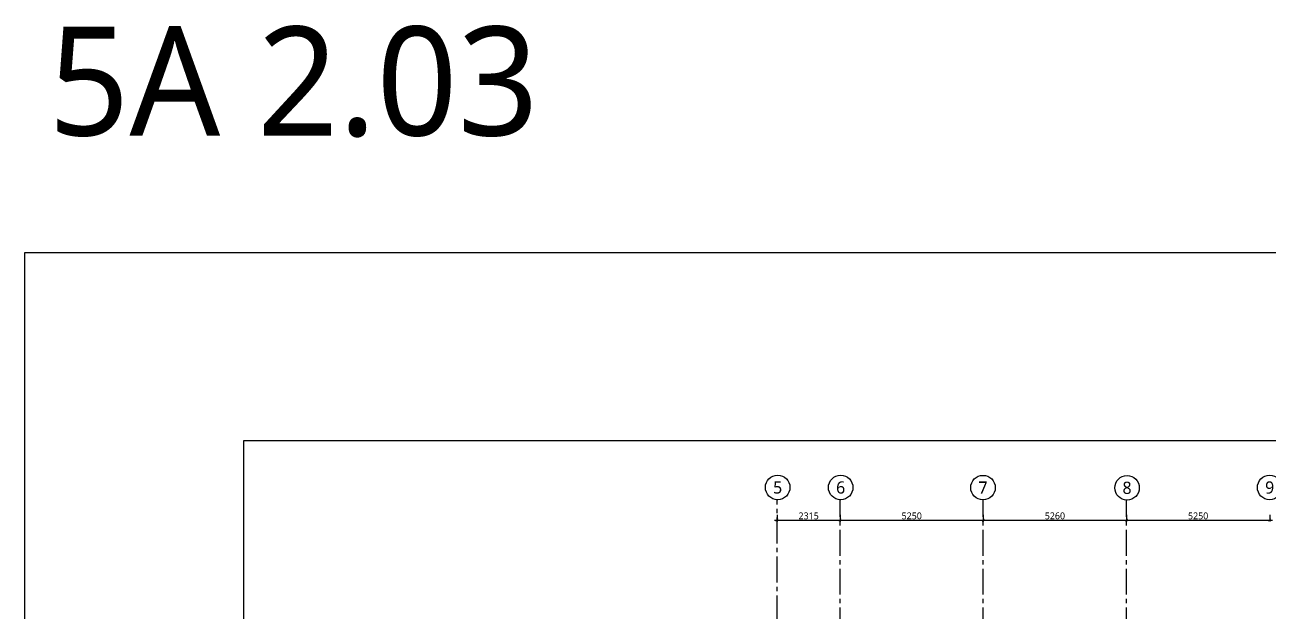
# Model space of a CAD drawing. Header units: millimetres. Extents: x -1107453 to -240403, y -265431 to 143409.
# Drawn here: x -314861 to -269239, y -17122 to 4398 of the extents above; entities that cross this region are included whole.
import ezdxf
from ezdxf.enums import TextEntityAlignment as Align

# ---------------------------------------------------------------- set-up
doc = ezdxf.new("R2010")
doc.units = ezdxf.units.MM
doc.header["$MEASUREMENT"] = 0
doc.linetypes.add('CENTER2', pattern=[28.575, 19.05, -3.175, 3.175, -3.175])
for name, color, linetype in [('A-Anno-Dims', 7, 'Continuous'), ('A-Anno-Grid Lines', 154, 'Continuous'), ('A-Wall Patt', 8, 'Continuous'), ('Anno_Labels', 7, 'Continuous')]:
    doc.layers.add(name, color=color, linetype=linetype)
doc.layers.add('A-Detail Lines', color=8, linetype='Continuous', lineweight=25)
doc.layers.add('A-Door', color=4, linetype='Continuous', lineweight=9)
doc.styles.get("Standard").update_dxf_attribs({"font": 'trebuc.ttf'})
doc.dimstyles.new('IIITD_WD_L @ 100', dxfattribs={"dimscale": 100, "dimtxt": 2.5, "dimasz": 1, "dimexe": 0.5, "dimexo": 0.25, "dimgap": 0.3, "dimtad": 1, "dimdec": 0, "dimrnd": 1, "dimzin": 0, "dimdsep": 46, "dimtxsty": 'Standard', "dimblk": 'ARCHTICK', "dimcen": 0.2, "dimdle": 1, "dimclrd": 8, "dimclre": 8, "dimadec": 0, "dimazin": 0, "dimtfac": 1, "dimtdec": 0, "dimtofl": 0, "dimtmove": 0, "dimatfit": 0, "dimfxl": 2, "dimfxlon": 1, "dimtolj": 1, "dimtzin": 0, "dimlwd": -1, "dimlwe": -1, "dimarcsym": 0})

# ---------------------------------------------------------------- blocks, each defined once
blk = doc.blocks.new('Grid Head')
blk.add_circle((0, 0), 3)
at = {"layer": 'Anno_Labels'}
blk.add_attdef('GRID_NAME', text='', height=3, dxfattribs=at).set_placement((0, 0), align=Align.MIDDLE_CENTER)
blk = doc.blocks.new('_ArchTick')
at = {"color": 0, "linetype": 'ByBlock', "const_width": 0.15}
blk.add_lwpolyline([(-0.5, -0.5), (0.5, 0.5)], dxfattribs=at)
blk = doc.blocks.new('*D1105')
at = {"layer": 'A-Anno-Dims', "color": 8, "transparency": 16777216}
for p, q in [((522781, 25194), (522781, 24944)), ((528031, 25194), (528031, 24944)), ((522681, 24994), (528131, 24994))]:
    blk.add_line(p, q, dxfattribs=at)
at = {"layer": 'A-Anno-Dims', "color": 8, "transparency": 16777216, "xscale": 100, "yscale": 100, "zscale": 100, "rotation": 180}
blk.add_blockref('_ArchTick', (522781, 24994), dxfattribs=at)
at = {"layer": 'A-Anno-Dims', "color": 8, "transparency": 16777216, "xscale": 100, "yscale": 100, "zscale": 100}
blk.add_blockref('_ArchTick', (528031, 24994), dxfattribs=at)
at = {"layer": 'A-Anno-Dims', "color": 0, "transparency": 16777216, "insert": (525406, 25151), "char_height": 250, "attachment_point": 5}
blk.add_mtext('\\A1;5250', dxfattribs=at)
blk = doc.blocks.new('_Open90')
at = {"color": 0, "linetype": 'ByBlock', "lineweight": -2}
for p, q in [((0, 0), (-1, 0)), ((-0.5, 0.5), (0, 0)), ((0, 0), (-0.5, -0.5))]:
    blk.add_line(p, q, dxfattribs=at)
blk = doc.blocks.new('*D1121')
at = {"layer": 'A-Anno-Dims', "color": 8, "transparency": 16777216}
for p, q in [((528031, 25194), (528031, 24944)), ((533291, 25194), (533291, 24944)), ((527931, 24994), (533391, 24994))]:
    blk.add_line(p, q, dxfattribs=at)
at = {"layer": 'A-Anno-Dims', "color": 8, "transparency": 16777216, "xscale": 100, "yscale": 100, "zscale": 100, "rotation": 180}
blk.add_blockref('_ArchTick', (528031, 24994), dxfattribs=at)
at = {"layer": 'A-Anno-Dims', "color": 8, "transparency": 16777216, "xscale": 100, "yscale": 100, "zscale": 100}
blk.add_blockref('_ArchTick', (533291, 24994), dxfattribs=at)
at = {"layer": 'A-Anno-Dims', "color": 0, "transparency": 16777216, "insert": (530661, 25152), "char_height": 250, "attachment_point": 5}
blk.add_mtext('\\A1;5260', dxfattribs=at)
blk = doc.blocks.new('*D1106')
at = {"layer": 'A-Anno-Dims', "color": 8, "transparency": 16777216}
for p, q in [((533291, 25194), (533291, 24944)), ((538541, 25194), (538541, 24944)), ((533191, 24994), (538641, 24994))]:
    blk.add_line(p, q, dxfattribs=at)
at = {"layer": 'A-Anno-Dims', "color": 8, "transparency": 16777216, "xscale": 100, "yscale": 100, "zscale": 100, "rotation": 180}
blk.add_blockref('_ArchTick', (533291, 24994), dxfattribs=at)
at = {"layer": 'A-Anno-Dims', "color": 8, "transparency": 16777216, "xscale": 100, "yscale": 100, "zscale": 100}
blk.add_blockref('_ArchTick', (538541, 24994), dxfattribs=at)
at = {"layer": 'A-Anno-Dims', "color": 0, "transparency": 16777216, "insert": (535916, 25151), "char_height": 250, "attachment_point": 5}
blk.add_mtext('\\A1;5250', dxfattribs=at)
blk = doc.blocks.new('*D1122')
at = {"layer": 'A-Anno-Dims', "color": 8, "transparency": 16777216}
for p, q in [((520466, 25194), (520466, 24944)), ((522781, 25194), (522781, 24944)), ((520366, 24994), (522881, 24994))]:
    blk.add_line(p, q, dxfattribs=at)
at = {"layer": 'A-Anno-Dims', "color": 8, "transparency": 16777216, "xscale": 100, "yscale": 100, "zscale": 100, "rotation": 180}
blk.add_blockref('_ArchTick', (520466, 24994), dxfattribs=at)
at = {"layer": 'A-Anno-Dims', "color": 8, "transparency": 16777216, "xscale": 100, "yscale": 100, "zscale": 100}
blk.add_blockref('_ArchTick', (522781, 24994), dxfattribs=at)
at = {"layer": 'A-Anno-Dims', "color": 0, "transparency": 16777216, "insert": (521623, 25151), "char_height": 250, "attachment_point": 5}
blk.add_mtext('\\A1;2315', dxfattribs=at)
blk = doc.blocks.new('Grid Girls Hostel')
at = {"layer": 'A-Anno-Grid Lines', "linetype": 'CENTER2', "ltscale": 50}
for p, q in [((520466, -13007.2), (520466, 25744.1)), ((522781, 3686.8), (522781, 25744.1)), ((528031, 3686.8), (528031, 25731.7)), ((533291, 3686.8), (533291, 25731.7))]:
    blk.add_line(p, q, dxfattribs=at)
at = {"layer": 'A-Anno-Dims'}
ref = blk.add_blockref('Grid Head', (520486.8, 26195.8), dxfattribs=dict(at, xscale=150, yscale=150, zscale=150))
ref.add_attrib('GRID_NAME', '5', dxfattribs={"layer": '0', "height": 450}).set_placement((520486.8, 26195.8), align=Align.MIDDLE_CENTER)
ref = blk.add_blockref('Grid Head', (522798.9, 26194.1), dxfattribs=dict(at, xscale=150, yscale=150, zscale=150))
ref.add_attrib('GRID_NAME', '6', dxfattribs={"layer": '0', "height": 450}).set_placement((522798.9, 26194.1), align=Align.MIDDLE_CENTER)
ref = blk.add_blockref('Grid Head', (528021.6, 26188.8), dxfattribs=dict(at, xscale=150, yscale=150, zscale=150))
ref.add_attrib('GRID_NAME', '7', dxfattribs={"layer": '0', "height": 450}).set_placement((528021.6, 26188.8), align=Align.MIDDLE_CENTER)
ref = blk.add_blockref('Grid Head', (533308.2, 26181.7), dxfattribs=dict(at, xscale=150, yscale=150, zscale=150))
ref.add_attrib('GRID_NAME', '8', dxfattribs={"layer": '0', "height": 450}).set_placement((533308.2, 26181.7), align=Align.MIDDLE_CENTER)
ref = blk.add_blockref('Grid Head', (538539.7, 26194.1), dxfattribs=dict(at, xscale=150, yscale=150, zscale=150))
ref.add_attrib('GRID_NAME', '9', dxfattribs={"layer": '0', "height": 450}).set_placement((538539.7, 26194.1), align=Align.MIDDLE_CENTER)
for base, p1, p2, override, picture, middle in [((522781, 24994.1), (520466, 25744.1), (522781, 25744.1), {"dimldrblk": 'Open90', "dimarcsym": 1}, '*D1122', (521623.5, 25151.3)), ((528031, 24994.1), (522781, 25744.1), (528031, 25731.7), {"dimldrblk": 'Open90', "dimarcsym": 1}, '*D1105', (525406, 25151.3)), ((533291, 24994.1), (528031, 25731.7), (533291, 25731.7), {"dimtmove": 1, "dimldrblk": 'Open90', "dimarcsym": 1}, '*D1121', (530661, 25151.7)), ((538541, 24994.1), (533291, 25731.7), (538541, 25731.3), {"dimtmove": 1, "dimldrblk": 'Open90', "dimarcsym": 1}, '*D1106', (535916, 25151.3))]:
    dim = blk.add_linear_dim(base=base, p1=p1, p2=p2, dimstyle='IIITD_WD_L @ 100', override=override, dxfattribs=at)
    dim.commit()
    dim.dimension.update_dxf_attribs({"geometry": picture, "text_midpoint": middle})

msp = doc.modelspace()

# ---------------------------------------------------------------- linework, layer by layer
at = {"layer": 'A-Detail Lines'}
msp.add_lwpolyline([(-306821.1, -10860.8), (-246667.3, -10860.8), (-246667.3, -54977.7), (-306821.1, -54977.7)], close=True, dxfattribs=at)
at = {"layer": 'A-Wall Patt', "color": 2}
msp.add_lwpolyline([(-314861.3, -3953.3), (-240554.7, -3953.3), (-240554.7, -59704.6), (-314861.3, -59704.6)], close=True, dxfattribs=at)

# ---------------------------------------------------------------- block references
at = {"layer": 'A-Anno-Grid Lines'}
msp.add_blockref('Grid Girls Hostel', (-807723.7, -38777.5), dxfattribs=at)

# ---------------------------------------------------------------- texts
at = {"layer": 'A-Door', "insert": (-314001.7, 4336.2), "char_height": 4000, "width": 43665, "attachment_point": 1}
msp.add_mtext('5A 2.03', dxfattribs=at)

doc.saveas('drawing.dxf')
